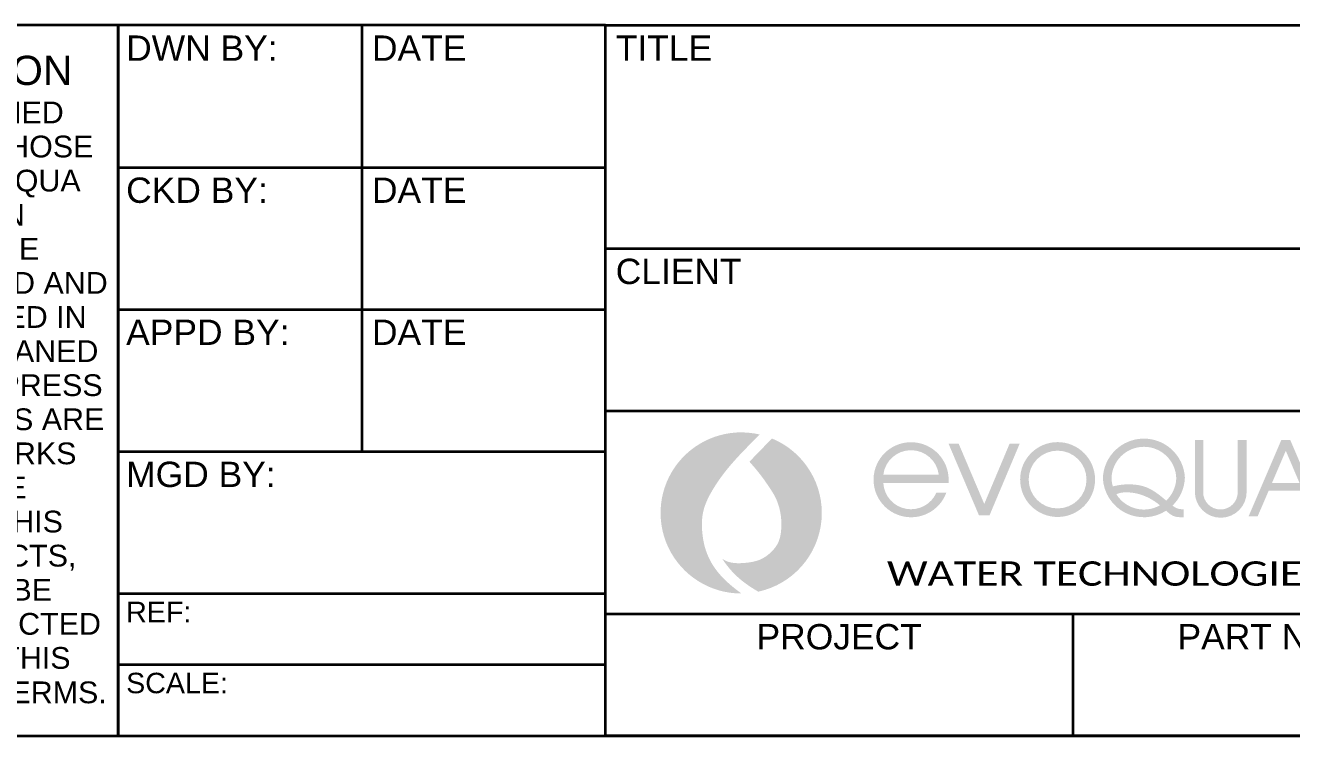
# Model space of a CAD drawing. Header units: inches. Extents: x 19 to 503, y 7 to 322.
# Drawn here: x 380.1 to 438.5, y 7.5 to 40.3 of the extents above; entities that cross this region are included whole.
import ezdxf
from ezdxf.enums import TextEntityAlignment as Align

# ---------------------------------------------------------------- set-up
doc = ezdxf.new("R2010")
doc.units = ezdxf.units.IN
doc.header["$LTSCALE"] = 15
doc.header["$MEASUREMENT"] = 0
doc.layers.get('0').update_dxf_attribs({"lineweight": 25})
for name, color, linetype, lineweight in [('Border', 7, 'Continuous', 35), ('Hatch', 7, 'Continuous', 18), ('Title', 7, 'Continuous', 35)]:
    doc.layers.add(name, color=color, linetype=linetype, lineweight=lineweight)
doc.styles.get("Standard").update_dxf_attribs({"font": 'arial.ttf'})
doc.styles.add('Standard A-B-C', font='arial.ttf')
doc.styles.add('Standard D-E', font='arial.ttf')

# ---------------------------------------------------------------- blocks, each defined once
blk = doc.blocks.new('Borders 22x34_D')
at = {"layer": 'Border'}
blk.add_line((1.25, 0.4999999999999998), (33.5, 0.4999999999999999), dxfattribs=at)
blk = doc.blocks.new('Title Blocks D-E')
at = {"layer": 'Hatch'}
h = blk.add_hatch(color=256, dxfattribs=at)
edge = h.paths.add_edge_path()
edge.add_arc((19.98189101367876, 9.943906092784042), 0.2480719103066371, 76.67904422196989, 270.1894755167525)
edge.add_spline(control_points=[(19.98271137895041, 9.695835538940974), (19.95345309105183, 9.716895074018595), (19.90706101172811, 9.757582681646385), (19.87700493049096, 9.809075822364122), (19.86340140199017, 9.859645821546861), (19.85905807307129, 9.913599619973075), (19.86446310478937, 9.954909505000881), (19.8816433844362, 9.996605463722519), (19.91586083952322, 10.05094746716277), (19.94824109578481, 10.09215870240479), (19.99280924253348, 10.13969271243175), (20.03904818574205, 10.18530354588766)], knot_values=[1, 1, 1, 1, 1, 2, 3, 4, 5, 6, 7, 8, 9, 9, 9, 9, 9], degree=4, periodic=0)
h = blk.add_hatch(color=256, dxfattribs=at)
edge = h.paths.add_edge_path()
edge.add_line((20.07652725733046, 10.17321735301929), (20.00727756033102, 10.10174476056733))
edge.add_spline(control_points=[(20.00727756033102, 10.10174476056733), (20.03914590152676, 10.06589463365678), (20.06205326464902, 10.03231709591344), (20.07977724453722, 10.00633734431644), (20.09291840155609, 9.982728954174325), (20.10645438168407, 9.938139373098876), (20.10645438168407, 9.885254681356948), (20.0973312580813, 9.844655972069827), (20.06500654201578, 9.813293603220147), (20.03456712345327, 9.793429472069839), (19.98866453348985, 9.788065841916373), (19.94298954232558, 9.788065841916373), (19.92328802309256, 9.80336153764499)], knot_values=[1, 1, 1, 1, 1, 2, 3, 4, 5, 6, 7, 8, 9, 10, 10, 10, 10, 10], degree=4, periodic=0)
edge.add_spline(control_points=[(19.92328802309256, 9.80336153764499), (19.94541699423018, 9.76971769391496), (19.96808223500112, 9.745075690320038), (19.99617440364807, 9.723795472653753), (20.03456712345327, 9.701491365215341)], knot_values=[1, 1, 1, 1, 1, 2, 2, 2, 2, 2], degree=4, periodic=0)
edge.add_arc((19.98189101367876, 9.943906092784042), 0.248071910306636, 282.2596405573036, 427.574169988247)
h = blk.add_hatch(color=256, dxfattribs=at)
edge = h.paths.add_edge_path(flags=0)
edge.add_spline(control_points=[(21.28965365755471, 9.98179292378984), (21.28703241586095, 9.983963055464308), (21.27929868501237, 9.99042403830512), (21.26621666323003, 10.00148305775575), (21.24874244271965, 10.01314764377143), (21.21811683598544, 10.03074535794635), (21.17310424011757, 10.03358443398824), (21.14717791512313, 10.03074535794635), (21.12528978030135, 10.02579253233809)], knot_values=[-5.52597164909316, -5.52597164909316, -5.52597164909316, -5.52597164909316, -5.52597164909316, -5, -4, -3, -2, -1, -1, -1, -1, -1], degree=4, periodic=0)
edge.add_arc((21.2209285947543, 10.05406190907489), 0.09972933616068584, 182.5887102984282, 196.466876723726, ccw=False)
edge.add_arc((21.22092859475428, 10.04792371726015), 0.09964095679554646, 0.9395147463749254, 179.0604852533602, ccw=False)
edge.add_arc((21.2209285947543, 10.05406190907489), 0.09972933616068579, 313.56015868189434, 357.4112897013063, ccw=False)
edge = h.paths.add_edge_path(flags=0)
edge.add_spline(control_points=[(21.13623384771224, 10.00140509266396), (21.14717791512313, 10.00653126271307), (21.16403102746299, 10.00775959704101), (21.18778228260108, 10.00775959704101), (21.22362858241822, 9.997574353673063), (21.24871627221788, 9.983693987986738), (21.26100620248021, 9.974763794409442), (21.26795225583187, 9.96919300850959), (21.27019188039856, 9.967349342635039)], knot_values=[-5.475496917830196, -5.475496917830196, -5.475496917830196, -5.475496917830196, -5.475496917830196, -4.475496917830196, -3.475496917830196, -2.475496917830196, -1.475496917830196, -1, -1, -1, -1, -1], degree=4, periodic=0)
edge.add_arc((21.2209285947543, 10.05406190907489), 0.09972933616068583, 211.8702374822789, 299.6018442750251, ccw=False)
edge = h.paths.add_edge_path()
edge.add_line((21.34298238841649, 9.955344151221507), (21.34298238841649, 9.930594838847103))
edge.add_spline(control_points=[(21.34298238841649, 9.930594838847103), (21.32558160767466, 9.930594838847103), (21.3124251213407, 9.931839985738108), (21.30160919742674, 9.939822479466438), (21.29240971520882, 9.947892082317136), (21.28922983792888, 9.950733973171527)], knot_values=[6.426385496155728, 6.426385496155728, 6.426385496155728, 6.426385496155728, 6.426385496155728, 7.426385496155728, 8, 8, 8, 8, 8], degree=4, periodic=0)
edge.add_arc((21.22080332029925, 10.05690955693937), 0.1263148562258648, 183.1672639838756, 302.80039011630686, ccw=False)
edge.add_arc((21.22092859475428, 10.04648217173905), 0.1262942701338117, 2.941242516077807, 178.4353925870931, ccw=False)
edge.add_arc((21.22080332029925, 10.05690955693937), 0.1263148562258648, 314.2285574218731, 358.2093711192952, ccw=False)
edge.add_spline(control_points=[(21.30891075433669, 9.966396999961352), (21.31059179566335, 9.965135118110556), (21.31622790101721, 9.961063967666211), (21.32196975317009, 9.957773353566468), (21.33082036812931, 9.95499168933311), (21.34298238841649, 9.955344151221507)], knot_values=[6.585199874805888, 6.585199874805888, 6.585199874805888, 6.585199874805888, 6.585199874805888, 7, 8, 8, 8, 8, 8], degree=4, periodic=0)
h = blk.add_hatch(color=256, dxfattribs=at)
edge = h.paths.add_edge_path(flags=0)
edge.add_arc((20.50451582386743, 10.0511933714257), 0.08593673129867534, 6.776661522110381, 173.2233384778896)
edge.add_line((20.41917947616973, 10.06133386194242), (20.58985217156513, 10.06133386194242))
edge = h.paths.add_edge_path()
edge.add_arc((20.50465952519584, 10.04614204808804), 0.1155461320437756, 354.8678353908406, 699.9288679324424)
edge.add_line((20.61318822665002, 10.00648817575572), (20.58256276585194, 10.00648817575572))
edge.add_arc((20.50435126089575, 10.04054076796844), 0.0853030980909805, 183.1818174345895, 336.47212022216326, ccw=False)
edge.add_line((20.41917966361967, 10.035806049248), (20.61974243338927, 10.035806049248))
blk.add_hatch(color=256, dxfattribs=at).paths.add_polyline_path([(20.83882920677774, 10.1574384630601), (20.74579721742829, 9.936036758994819), (20.71370478699376, 9.936036758994819), (20.61974243338927, 10.1574384630601), (20.65090274812042, 10.1574384630601), (20.72975100221102, 9.971649823795975), (20.80781854366126, 10.1574384630601)])
h = blk.add_hatch(color=256, dxfattribs=at)
edge = h.paths.add_edge_path(flags=0)
edge.add_arc((20.95540742271109, 10.04673761102746), 0.08898218991667346, 0, 360)
edge = h.paths.add_edge_path()
edge.add_arc((20.95540742271109, 10.04673761102746), 0.1152627050413219, 0, 360)
h = blk.add_hatch(color=256, dxfattribs=at)
edge = h.paths.add_edge_path()
edge.add_arc((21.45740204549791, 10.00880344364932), 0.0797103534870232, 180, 360)
edge.add_line((21.53711239898493, 10.00880344364932), (21.53711239898493, 10.16800607434183))
edge.add_line((21.53711239898493, 10.16800607434183), (21.50965984869046, 10.16800607434183))
edge.add_line((21.50965984869046, 10.16800607434183), (21.50965984869046, 10.00769037620621))
edge.add_arc((21.45647626523377, 10.00769037620621), 0.05318358345669146, -180, 0, ccw=False)
edge.add_line((21.40329268177708, 10.00769037620621), (21.40329268177708, 10.16800607434183))
edge.add_line((21.40329268177708, 10.16800607434183), (21.37769169201088, 10.16800607434183))
edge.add_line((21.37769169201088, 10.16800607434183), (21.37769169201088, 10.00880344364932))
h = blk.add_hatch(color=256, dxfattribs=at)
h.paths.add_polyline_path([(21.61483802138626, 10.03580942244037), (21.65753700761585, 10.13525941264608), (21.69992845663814, 10.03580942244037)], flags=0)
h.paths.add_polyline_path([(21.77131311377488, 9.933873317007475), (21.74337963454223, 9.933873317007475), (21.71000068168535, 10.01218006544985), (21.60470790102296, 10.01218006544985), (21.5711370853932, 9.933873317007475), (21.5431872425969, 9.933873317007475), (21.64356208621772, 10.16800607434183), (21.67151192901402, 10.16800607434183)])
at = {"layer": 'Title'}
for p, q in [((18.06458223216816, 11.4454762342088), (15.25208223216816, 11.4454762342088)), ((19.56458223216816, 11.4454762342088), (18.06458223216816, 11.4454762342088)), ((18.06458223216816, 11.4454762342088), (18.06458223216816, 9.257976234208797)), ((18.06458223216816, 9.257976234208797), (18.06458223216816, 11.4454762342088)), ((18.81458223216816, 11.4454762342088), (18.81458223216816, 10.1329762342088)), ((19.56458223216816, 11.4454762342088), (25.75208223216816, 11.4454762342088)), ((19.56458223216816, 9.257976234208797), (19.56458223216816, 11.4454762342088)), ((19.56458223216816, 9.257976234208797), (19.56458223216816, 11.4454762342088)), ((18.06458223216816, 11.0079762342088), (19.56458223216816, 11.0079762342088)), ((19.56458223216816, 10.7579762342088), (25.75208223216816, 10.7579762342088)), ((18.06458223216816, 10.5704762342088), (19.56458223216816, 10.5704762342088)), ((19.56458223216816, 10.2579762342088), (25.75208223216816, 10.2579762342088)), ((18.06458223216816, 10.1329762342088), (19.56458223216816, 10.1329762342088)), ((18.06458223216816, 9.695476234208797), (19.56458223216816, 9.695476234208797)), ((19.56458223216816, 9.632976234208797), (25.75208223216816, 9.632976234208797)), ((21.00208223216816, 9.632976234208797), (21.00208223216816, 9.257976234208797)), ((18.06458223216816, 9.476726234208797), (19.56458223216816, 9.476726234208797)), ((15.25208223216816, 9.257976234208797), (18.06458223216816, 9.257976234208797)), ((18.06458223216816, 9.257976234208797), (19.56458223216816, 9.257976234208797)), ((25.75208223216816, 9.257976234208797), (19.56458223216816, 9.257976234208797))]:
    blk.add_line(p, q, dxfattribs=at)
for s, insert, char_height, attachment_point, style in [('\\fArial|b0|i0;{\\H0.0780;DWN BY:}', (18.08958223216816, 11.4142262342088), 0.07799999920401986, 1, 'Standard A-B-C'), ('\\fArial|b0|i0;{\\H0.0780;DATE}', (18.84583223216816, 11.4142262342088), 0.07799999920401986, 1, 'Standard A-B-C'), ('\\fArial|b0|i0;{\\H0.0780;TITLE}', (19.59583223216816, 11.4142262342088), 0.07799999920401986, 1, 'Standard A-B-C'), ('\\fArial|b0|i0;{\\H0.0780;CKD BY:}', (18.08958223216816, 10.9767262342088), 0.07799999920401986, 1, 'Standard A-B-C'), ('\\fArial|b0|i0;{\\H0.0780;DATE}', (18.84583223216816, 10.9767262342088), 0.07799999920401986, 1, 'Standard A-B-C'), ('\\fArial|b0|i0;{\\H0.0780;CLIENT}', (19.59583223216816, 10.7267262342088), 0.07799999920401986, 1, 'Standard A-B-C'), ('\\fArial|b0|i0;{\\H0.0780;DATE}', (18.84583223216816, 10.5392262342088), 0.07799999920401986, 1, 'Standard A-B-C'), ('\\fArial|b0|i0;{\\H0.0780;MGD BY:}', (18.08958223216816, 10.1017262342088), 0.07799999920401986, 1, 'Standard A-B-C'), ('\\fCalibri|b0|i0;\\W1.20;{\\H0.0750;WATER TECHNOLOGIES}', (21.77234922199468, 9.794773761189376), 0.07500000239357234, 3, 'Standard D-E'), ('\\fArial|b0|i0;{\\H0.0630;REF:}', (18.08958223216816, 9.670476234208797), 0.06299999755198561, 1, 'Standard A-B-C'), ('\\fArial|b0|i0;{\\H0.0780;PROJECT}', (20.28333223216816, 9.6017262342088), 0.07799999920401986, 2, 'Standard A-B-C'), ('\\fArial|b0|i0;{\\H0.0780;PART NUMBER}', (21.72083223216816, 9.6017262342088), 0.07799999920401986, 2, 'Standard A-B-C'), ('\\fArial|b0|i0;{\\H0.0630;SCALE:}', (18.08958223216816, 9.451726234208797), 0.06299999755198561, 1, 'Standard A-B-C')]:
    blk.add_mtext(s, dxfattribs=dict(at, insert=insert, char_height=char_height, attachment_point=attachment_point, style=style))
at = {"layer": 'Title', "insert": (16.67048464356042, 11.3517262342088), "char_height": 0.06000000074153809, "width": 2.725909075399083, "attachment_point": 2, "line_spacing_factor": 0.7571007013320923, "style": 'Standard A-B-C'}
blk.add_mtext('\\pxsm0.94;\\fArial|b0|i0;{\\H0.0900;COMPANY CONFIDENTIAL INFORMATION\\P}\\fArial|b0|i0;{\\H0.0670;THIS DOCUMENT AND ALL INFORMATION CONTAINED HEREIN, INCLUDING THE DESIGN CONCEPTS AND THOSE ARISING THEREFROM ARE THE PROPERTY OF EVOQUA AND/OR ITS AFFILIATES AND ARE SUBMITTED IN CONFIDENCE. THEY MAY BE USED ONLY FOR THE EXPRESS PURPOSE FOR WHICH THEY ARE PROVIDED AND MUST NOT BE DISCLOSED, REPRODUCED OR COPIED IN ANY FORM, INCLUDING IN ELECTRONIC FORMAT, LOANED OR USED IN ANY OTHER MANNER WITHOUT THE EXPRESS WRITTEN CONSENT OF EVOQUA. ALL PATENT RIGHTS ARE RESERVED. THIS DOCUMENT AND DERIVATIVE WORKS THEREOF ARE PROTECTED UNDER APPLICABLE COPYRIGHT LAWS. UPON DEMAND OF EVOQUA, THIS DOCUMENT, ALONG WITH ALL COPIES AND EXTRACTS, AND ALL RELATED NOTES AND ANALYSES MUST BE RETURNED TO EVOQUA OR DESTROYED, AS INSTRUCTED BY EVOQUA. ACCEPTANCE OF THE DELIVERY OF THIS DOCUMENT CONSTITUTES AGREEMENT TO THESE TERMS}\\fArial|b0|i0;{\\H0.0680;.}', dxfattribs=at)
at = {"layer": 'Title', "insert": (18.08958223216816, 10.5392262342088), "char_height": 0.07799999920401986, "attachment_point": 1, "line_spacing_factor": 3.028467655181885, "style": 'Standard A-B-C'}
blk.add_mtext('\\fArial|b0|i0;{\\H0.0780;APPD BY:\\P}', dxfattribs=at)
at = {"layer": 'Title', "lineweight": 30, "flags": 63}
for tag, height, p in [('DESIGNER', 0.09399999783733698, (18.43958223216816, 11.1407762342088)), ('CREATION_DATE', 0.09399999783733698, (19.18958223216816, 11.1407762342088)), ('CHECKED_BY', 0.09399999783733698, (18.43958223216816, 10.7032762342088)), ('CHECKED_DATE', 0.09399999783733698, (19.18958223216816, 10.7032762342088)), ('ENG_APPROVED_BY', 0.09399999783733698, (18.43958223216816, 10.2657762342088)), ('ENG_APPROVAL_DATE', 0.09399999783733698, (19.18958223216816, 10.2657762342088)), ('MANAGER', 0.09399999783733698, (18.81458223216816, 9.828276234208797)), ('REVISION_NUMBER', 0.1200000014830762, (25.56458223216816, 9.376776234208798)), ('PROJECT', 0.1200000014830762, (20.28333223216816, 9.376776234208798)), ('PART_NUMBER', 0.1200000014830762, (21.72083223216816, 9.376776234208798)), ('@DMS_Reference', 0.1200000014830762, (23.31458223216816, 9.376776234208798)), ('Sheet_Number', 0.1200000014830762, (24.50208223216816, 9.376776234208798)), ('Number_of_sheets', 0.12466666970666, (25.06458223216816, 9.376776234208798))]:
    blk.add_attdef(tag, text='', height=height, dxfattribs=at).set_placement(p, align=Align.MIDDLE_CENTER)
for tag, height, p in [('!Reference', 0.07799999920401986, (18.87708223216816, 9.526726234208796)), ('Scale_1', 0.1181102409137516, (18.87708223216816, 9.307976234208798))]:
    blk.add_attdef(tag, text='', height=height, dxfattribs=at).set_placement(p, align=Align.BOTTOM_CENTER)

msp = doc.modelspace()

# ---------------------------------------------------------------- block references
at = {"xscale": 15, "yscale": 15, "zscale": 15}
for name, p in [('Borders 22x34_D', (0, 0)), ('Title Blocks D-E', (113.3988689905871, -131.369643513132))]:
    msp.add_blockref(name, p, dxfattribs=at)

doc.saveas('drawing.dxf')
